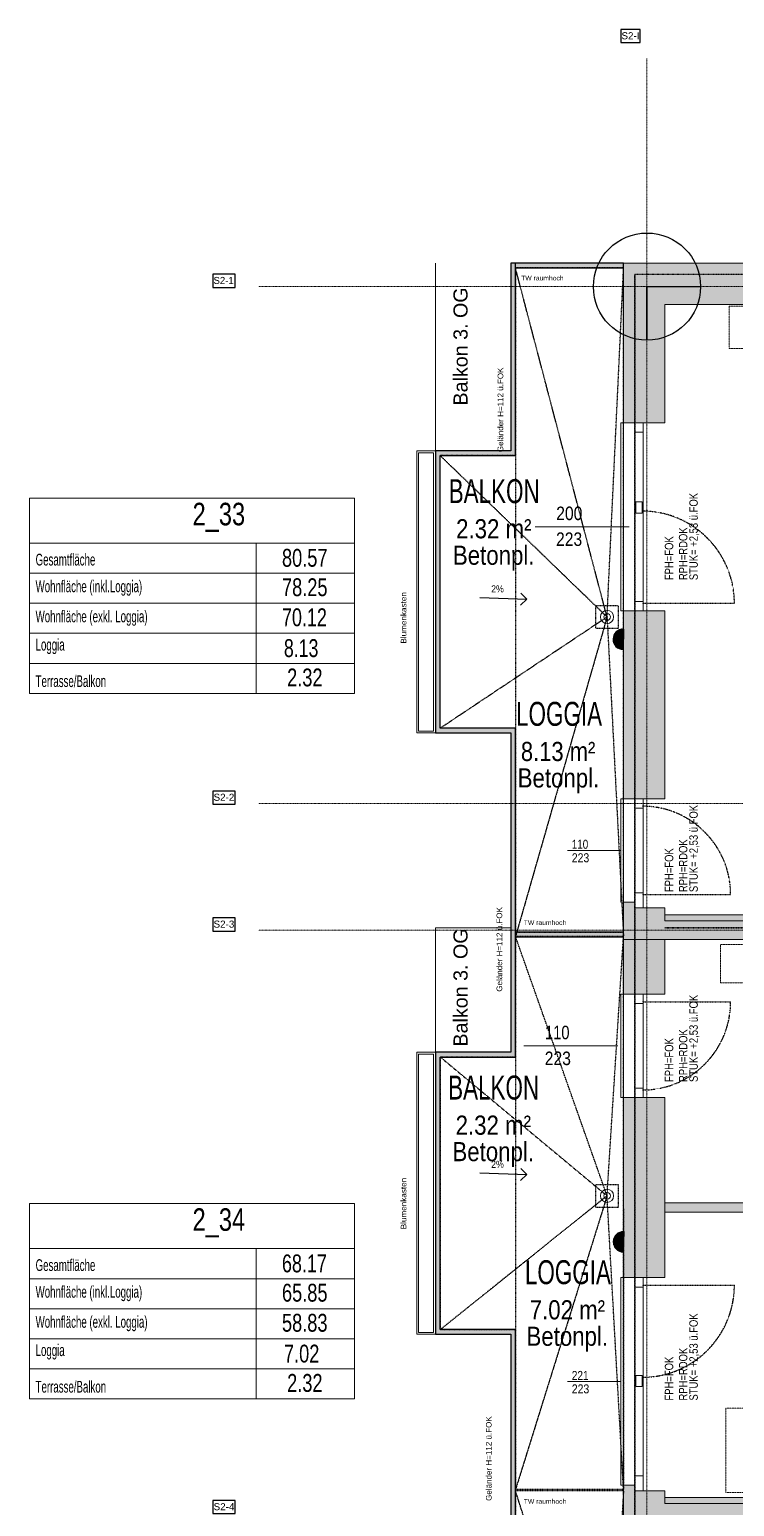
# Model space of a CAD drawing. Header units: millimetres. Extents: x -6934 to 80071, y -6018 to 26687.
# Drawn here: x -6320 to 1181, y 10968 to 26686 of the extents above; entities that cross this region are included whole.
import ezdxf
from ezdxf.enums import TextEntityAlignment as Align

# ---------------------------------------------------------------- set-up
doc = ezdxf.new("R2010")
doc.units = ezdxf.units.MM
for name, pattern in [('ALL_S18', [0.1, 0, -0.1]), ('AUSGEZOGEN', [0]), ('PUNKT2_S9', [0.35, 0.15, -0.1, 0, -0.1]), ('STRICHLINIE_S4', [0.33, 0.25, -0.08]), ('STRICHPUNKT2_S5', [0.48, 0.35, -0.13]), ('VERDECKT2_S2', [0.18, 0.1, -0.08])]:
    doc.linetypes.add(name, pattern=pattern)
for name, color, linetype, lineweight in [('Achsen', 30, 'STRICHPUNKT2_S5', 20), ('Allgemein01', 7, 'AUSGEZOGEN', 13), ('Balkon', 7, 'AUSGEZOGEN', 13), ('Beschriftung Fenster-Tür', 7, 'AUSGEZOGEN', 13), ('Bodenfläche', 7, 'AUSGEZOGEN', 13), ('Decke', 7, 'AUSGEZOGEN', 25), ('Dämmung', 7, 'AUSGEZOGEN', 13), ('Entwässerung', 7, 'AUSGEZOGEN', 13), ('Geländer_ Handlauf', 7, 'AUSGEZOGEN', 13), ('Parapethöhe 1_100', 7, 'AUSGEZOGEN', 13), ('Parapethöhe 1_50', 7, 'AUSGEZOGEN', 13), ('Raum-Beschriftung', 7, 'AUSGEZOGEN', 13), ('Raum-Top-Beschriftung', 7, 'AUSGEZOGEN', 13), ('Text 1_50', 7, 'AUSGEZOGEN', 13), ('Wand Beton tragend', 253, 'AUSGEZOGEN', 35), ('Wand Trockenbau', 7, 'AUSGEZOGEN', 13)]:
    doc.layers.add(name, color=color, linetype=linetype, lineweight=lineweight)
doc.layers.add('E_Beleuchtungstyp', color=32, linetype='Continuous', true_color=0xd05d0b)
doc.layers.add('ET_LEGENDE - Wohnung$0$810_AV_LE____T', color=30, linetype='Continuous', true_color=0xff870f)
doc.layers.add('Feuerwehr', color=1, linetype='ALL_S18')
doc.layers.add('Möblierung AG', color=8, linetype='AUSGEZOGEN')
doc.styles.add('ARIAL', font='arial.ttf')
doc.styles.add('ET_LEGENDE - Wohnung$0$ROMANS', font='romans.shx', dxfattribs={"width": 0.6})

# ---------------------------------------------------------------- blocks, each defined once
blk = doc.blocks.new('*U113')
h = blk.add_hatch()
h.set_pattern_fill('ANSI31', color=256, scale=5, style=0)
edge = h.paths.add_edge_path()
edge.add_arc((0, 0), 181, 0, 180)
edge.add_line((-181, 0), (181, 0))
at = {"color": 7}
for p, q in [((0, 181), (-181, 0)), ((181, 0), (-181, 0)), ((0, 181), (181, 0))]:
    blk.add_line(p, q, dxfattribs=at)
blk.add_line((0, 0), (0, 0))
blk.add_arc((0, 0), 181, 0, 180, dxfattribs=at)
at = {"style": 'ET_LEGENDE - Wohnung$0$ROMANS', "width": 0.6, "flags": 1}
for tag, p in [('RAUMBUCHNUMMER', (1420, 2381)), ('ANLAGE', (1420, 2231))]:
    blk.add_attdef(tag, text='', height=100, dxfattribs=at).set_placement(p, align=Align.MIDDLE)
for tag, p in [('TEILANLAGE_NR', (1420, 2081)), ('KOMPONENTE', (1420, 1931)), ('KOMPONENTE_NR', (1420, 1781)), ('BEZEICHNUNG', (1420, 1631)), ('HERSTELLER', (1420, 1331)), ('TYP', (1420, 1481)), ('LEISTUNG_MAX', (1420, 1031)), ('MODEL', (1420, 1181)), ('SPEZIFISCH_1', (1420, 881)), ('SPEZIFISCH_2', (1420, 731)), ('SPEZIFISCH_3', (1420, 581)), ('SPEZIFISCH_4', (1420, 431)), ('SPEZIFISCH_5', (1420, 281)), ('GEWERKE_CODE', (1420, 131)), ('LV_POS', (1420, -19)), ('ZAEHLER', (1420, -169)), ('PLATZHALTER_1', (1420, -319)), ('PLATZHALTER_2', (1420, -469)), ('PLATZHALTER_3', (1420, -619)), ('JOBLISTE_VDMA', (1420, -769)), ('ET_SPEZIFISCH_1', (1420, -919)), ('ET_SPEZIFISCH_2', (1420, -1069)), ('ET_SPEZIFISCH_3', (1420, -1219)), ('ET_SPEZIFISCH_4', (1420, -1369)), ('ET_SPEZIFISCH_5', (1420, -1519)), ('ET_SPEZIFISCH_6', (1420, -1669)), ('ET_SPEZIFISCH_7', (1420, -1819))]:
    blk.add_attdef(tag, text='', height=100, dxfattribs=at).set_placement(p, align=Align.MIDDLE_CENTER)
at = {"layer": 'ET_LEGENDE - Wohnung$0$810_AV_LE____T', "style": 'ET_LEGENDE - Wohnung$0$ROMANS', "width": 0.6}
blk.add_attdef('NAME', text='', height=100, dxfattribs=at).set_placement((0, 181), align=Align.BOTTOM_CENTER)
blk = doc.blocks.new('*U91')
h = blk.add_hatch()
h.set_pattern_fill('ANSI31', color=256, scale=5, style=0)
edge = h.paths.add_edge_path()
edge.add_arc((0, 0), 181, 0, 180)
edge.add_line((-181, 0), (181, 0))
at = {"color": 7}
for p, q in [((0, 181), (-181, 0)), ((181, 0), (-181, 0)), ((0, 181), (181, 0))]:
    blk.add_line(p, q, dxfattribs=at)
blk.add_line((0, 0), (0, 0))
blk.add_arc((0, 0), 181, 0, 180, dxfattribs=at)
at = {"style": 'ET_LEGENDE - Wohnung$0$ROMANS', "width": 0.6, "flags": 1}
for tag, p in [('RAUMBUCHNUMMER', (1420, 2381)), ('ANLAGE', (1420, 2231))]:
    blk.add_attdef(tag, text='', height=100, dxfattribs=at).set_placement(p, align=Align.MIDDLE)
for tag, p in [('TEILANLAGE_NR', (1420, 2081)), ('KOMPONENTE', (1420, 1931)), ('KOMPONENTE_NR', (1420, 1781)), ('BEZEICHNUNG', (1420, 1631)), ('HERSTELLER', (1420, 1331)), ('TYP', (1420, 1481)), ('LEISTUNG_MAX', (1420, 1031)), ('MODEL', (1420, 1181)), ('SPEZIFISCH_1', (1420, 881)), ('SPEZIFISCH_2', (1420, 731)), ('SPEZIFISCH_3', (1420, 581)), ('SPEZIFISCH_4', (1420, 431)), ('SPEZIFISCH_5', (1420, 281)), ('GEWERKE_CODE', (1420, 131)), ('LV_POS', (1420, -19)), ('ZAEHLER', (1420, -169)), ('PLATZHALTER_1', (1420, -319)), ('PLATZHALTER_2', (1420, -469)), ('PLATZHALTER_3', (1420, -619)), ('JOBLISTE_VDMA', (1420, -769)), ('ET_SPEZIFISCH_1', (1420, -919)), ('ET_SPEZIFISCH_2', (1420, -1069)), ('ET_SPEZIFISCH_3', (1420, -1219)), ('ET_SPEZIFISCH_4', (1420, -1369)), ('ET_SPEZIFISCH_5', (1420, -1519)), ('ET_SPEZIFISCH_6', (1420, -1669)), ('ET_SPEZIFISCH_7', (1420, -1819))]:
    blk.add_attdef(tag, text='', height=100, dxfattribs=at).set_placement(p, align=Align.MIDDLE_CENTER)
at = {"layer": 'ET_LEGENDE - Wohnung$0$810_AV_LE____T', "style": 'ET_LEGENDE - Wohnung$0$ROMANS', "width": 0.6}
blk.add_attdef('NAME', text='', height=100, dxfattribs=at).set_placement((0, 181), align=Align.BOTTOM_CENTER)

msp = doc.modelspace()

# ---------------------------------------------------------------- hatches: boundary and pattern name
at = {"layer": 'Geländer_ Handlauf', "linetype": 'AUSGEZOGEN', "lineweight": 13, "transparency": 33554687}
for color, points in [(255, [(-1200, 24200), (-1200, 22200), (-1150, 22200), (-1150, 24200)]), (250, [(0, 24200), (-1150, 24200), (-1150, 24150), (0, 24150)]), (255, [(-1200, 22201), (-2000, 22201), (-2000, 22151), (-1150, 22151), (-1150, 22200), (-1200, 22200)]), (255, [(-2000, 22151), (-2000, 19250), (-1950, 19250), (-1950, 22151)]), (255, [(-2000, 19200), (-1200, 19200), (-1200, 19250), (-2000, 19250)]), (255, [(-1200, 19250), (-1200, 15801), (-1150, 15801), (-1150, 19250)]), (250, [(0, 17080), (-1150, 17080), (-1150, 17030), (0, 17030)]), (255, [(-2000, 15801), (-2000, 12850), (-1950, 12850), (-1950, 15801)]), (255, [(-1150, 15801), (-1950, 15801), (-1950, 15751), (-1150, 15751)]), (255, [(-2000, 12800), (-1200, 12800), (-1200, 12850), (-2000, 12850)]), (255, [(-1200, 12850), (-1200, 9400), (-1150, 9400), (-1150, 12850)])]:
    msp.add_hatch(color=color, dxfattribs=at).paths.add_polyline_path(points)
at = {"layer": 'Wand Beton tragend', "linetype": 'AUSGEZOGEN', "lineweight": 13, "true_color": 0xe92222, "transparency": 33554687}
h = msp.add_hatch(color=22, dxfattribs=at)
h.paths.add_polyline_path([(0, 23760), (4125, 23760), (4125, 24200), (0, 24200)])
h.paths.add_polyline_path([(5225, 23760), (9270, 23760), (9270, 24200), (5225, 24200)])
h.paths.add_polyline_path([(11850, 24080), (11850, 23760), (12270, 23760), (12270, 24200), (11270, 24200), (11270, 23760), (11650, 23760), (11650, 24080)])
h.paths.add_polyline_path([(14660, 24200), (13880, 24200), (13880, 23760), (14660, 23760)])
h = msp.add_hatch(color=22, dxfattribs=at)
h.paths.add_polyline_path([(440, 18500), (440, 20500), (0, 20500), (0, 18500)])
h.paths.add_polyline_path([(0, 22500), (440, 22500), (440, 23760), (0, 23760)])
at = {"layer": 'Wand Beton tragend', "linetype": 'AUSGEZOGEN', "lineweight": 13, "transparency": 33554687}
for color, points in [(202, [(120, 17000), (120, 17400), (0, 17400), (0, 17000)]), (94, [(440, 17000), (440, 17340), (120, 17340), (120, 17000)]), (94, [(440, 17000), (5385, 17000), (5385, 17200), (440, 17200)]), (202, [(120, 10693), (120, 11193), (0, 11193), (0, 10693)]), (94, [(440, 10753), (440, 11133), (120, 11133), (120, 10753)]), (94, [(440, 10800), (11650, 10800), (11650, 11000), (440, 11000)])]:
    msp.add_hatch(color=color, dxfattribs=at).paths.add_polyline_path(points)
at = {"layer": 'Wand Beton tragend', "linetype": 'AUSGEZOGEN', "lineweight": 13, "true_color": 0xe92222, "transparency": 33554687}
h = msp.add_hatch(color=22, dxfattribs=at)
h.paths.add_polyline_path([(440, 13403), (440, 15320), (0, 15320), (0, 13403)])
h.paths.add_polyline_path([(0, 17000), (0, 16420), (440, 16420), (440, 17000)])
at = {"layer": 'Wand Trockenbau', "linetype": 'AUSGEZOGEN', "lineweight": 13, "transparency": 33554687}
msp.add_hatch(color=30, dxfattribs=at).paths.add_polyline_path([(440, 17200), (5285, 17200), (5285, 17265), (440, 17265)])
h = msp.add_hatch(color=30, dxfattribs=at)
h.paths.add_polyline_path([(3685, 14200), (440, 14200), (440, 14100), (3685, 14100)])
h.paths.add_polyline_path([(5285, 14200), (4585, 14200), (4585, 14100), (5485, 14100), (5485, 14120), (5285, 14120)])
h = msp.add_hatch(color=30, dxfattribs=at)
h.paths.add_polyline_path([(440, 11000), (9885, 11000), (9885, 11065), (440, 11065)])
h.paths.add_polyline_path([(9985, 11065), (9985, 11000), (11650, 11000), (11650, 11065)])

# ---------------------------------------------------------------- linework, layer by layer
msp.add_lwpolyline([(250, 23950), (250, 23380), (250, 23950), (821, 23950)])
msp.add_circle((250, 23950), 570)
at = {"layer": 'Achsen', "color": 8, "linetype": 'PUNKT2_S9', "lineweight": 13, "transparency": 33554687}
for p, q in [((250, 26379), (250, -2519)), ((-3882, 23950), (49404, 23950)), ((-3882, 18450), (49404, 18450)), ((-3882, 17100), (48804, 17100))]:
    msp.add_line(p, q, dxfattribs=at)
at = {"layer": 'Achsen', "color": 8, "linetype": 'AUSGEZOGEN', "lineweight": -3, "transparency": 33554687}
for points in [[(-29, 26546), (179, 26546), (179, 26686), (-29, 26686), (-29, 26546)], [(-4369, 23942), (-4132, 23942), (-4132, 24082), (-4369, 24082), (-4369, 23942)], [(-4369, 18442), (-4132, 18442), (-4132, 18582), (-4369, 18582), (-4369, 18442)], [(-4369, 17092), (-4132, 17092), (-4132, 17232), (-4369, 17232), (-4369, 17092)], [(-4369, 10892), (-4131, 10892), (-4131, 11032), (-4369, 11032), (-4369, 10892)]]:
    msp.add_lwpolyline(points, dxfattribs=at)
at = {"layer": 'Allgemein01', "color": 252, "linetype": 'AUSGEZOGEN', "lineweight": 5, "transparency": 33554687}
for p, q in [((-2000, 24200), (-2000, 22201)), ((-2000, 15801), (-2000, 17125)), ((-2000, 17125), (-1200, 17125))]:
    msp.add_line(p, q, dxfattribs=at)
at = {"layer": 'Allgemein01', "color": 7, "linetype": 'AUSGEZOGEN', "lineweight": 5, "transparency": 33554687}
for points in [[(-2200, 22201), (-2000, 22201), (-2000, 19200), (-2200, 19200), (-2200, 22201)], [(-2180, 22181), (-2020, 22181), (-2020, 19220), (-2180, 19220), (-2180, 22181)], [(-2200, 15801), (-2000, 15801), (-2000, 12800), (-2200, 12800), (-2200, 15801)], [(-2180, 15781), (-2020, 15781), (-2020, 12820), (-2180, 12820), (-2180, 15781)]]:
    msp.add_lwpolyline(points, dxfattribs=at)
at = {"layer": 'Balkon', "color": 7, "linetype": 'VERDECKT2_S2', "lineweight": -3, "transparency": 33554687}
for p, q in [((-1150, 24150), (-1150, 22151)), ((-1150, 24150), (1, 24150)), ((-175, 20434), (-1150, 24150)), ((-175, 20434), (1, 24150)), ((1, 21250), (1, 24150)), ((120, 120), (120, 24080)), ((-1150, 22151), (-1950, 22151)), ((-1950, 19250), (-1950, 22151)), ((-175, 20434), (-1950, 22151)), ((0, 17034), (1, 21250)), ((-175, 20434), (-1950, 19250)), ((-175, 20434), (-1149, 17034)), ((-295, 20311), (-295, 20556)), ((-295, 20556), (-55, 20556)), ((-175, 20434), (0, 17034)), ((-55, 20556), (-55, 20311)), ((-55, 20311), (-295, 20311)), ((-1149, 19250), (-1950, 19250)), ((-1149, 17034), (-1149, 19250)), ((-1149, 17034), (-1150, 15751)), ((0, 17034), (-1149, 17034)), ((-175, 14274), (-1149, 17034)), ((-175, 14274), (0, 17034)), ((1, 14136), (0, 17034)), ((-1150, 15751), (-1950, 15751)), ((-1950, 15751), (-1949, 12850)), ((-1950, 15751), (-175, 14274)), ((-295, 14151), (-295, 14396)), ((-295, 14396), (-55, 14396)), ((-55, 14396), (-55, 14151)), ((-175, 14274), (-1949, 12850)), ((-175, 14274), (-1149, 11149)), ((-55, 14151), (-295, 14151)), ((0, 11149), (-175, 14274)), ((1, 14136), (0, 11149)), ((1, 14136), (1, 14136)), ((-1949, 12850), (-1149, 12850)), ((-1149, 11149), (-1149, 12850)), ((-1149, 11134), (-1150, 9351)), ((0, 11149), (-1149, 11149)), ((1, 11134), (-1149, 11134)), ((-175, 8075), (-1149, 11134)), ((0, 11134), (-175, 8075)), ((0, 10874), (0, 11134))]:
    msp.add_line(p, q, dxfattribs=at)
at = {"layer": 'Balkon', "color": 7, "linetype": 'AUSGEZOGEN', "lineweight": -3, "transparency": 33554687}
for p, q in [((-1530, 20641), (-1030, 20623)), ((-1530, 14517), (-1030, 14499))]:
    msp.add_line(p, q, dxfattribs=at)
for points in [[(-1095, 20561), (-1030, 20623), (-1093, 20688)], [(-1095, 14437), (-1030, 14499), (-1093, 14564)]]:
    msp.add_lwpolyline(points, dxfattribs=at)
at = {"layer": 'Beschriftung Fenster-Tür', "color": 7, "linetype": 'AUSGEZOGEN', "lineweight": 9, "transparency": 33554687}
for p, q in [((60, 21395), (-940, 21395)), ((-60, 15870), (-1060, 15870))]:
    msp.add_line(p, q, dxfattribs=at)
at = {"layer": 'Beschriftung Fenster-Tür', "color": 7, "linetype": 'AUSGEZOGEN', "lineweight": 5, "transparency": 33554687}
for p, q in [((-30, 17950), (-595, 17950)), ((-30, 12298), (-595, 12298))]:
    msp.add_line(p, q, dxfattribs=at)
at = {"layer": 'Decke', "color": 7, "linetype": 'VERDECKT2_S2', "lineweight": -3, "transparency": 33554687}
for p, q in [((-1150, 24150), (-1150, 22151)), ((0, 24150), (-1150, 24150)), ((0, 17080), (0, 24150)), ((14980, 24080), (120, 24080)), ((120, 24080), (120, 120)), ((-1150, 22151), (-1149, 19250)), ((-1149, 19250), (-1150, 19250)), ((-1150, 19250), (-1150, 17080)), ((-1150, 17080), (0, 17080)), ((-1150, 17030), (-1150, 12850)), ((0, 17030), (-1150, 17030)), ((0, 10925), (0, 17030)), ((-1150, 12850), (-1149, 10924))]:
    msp.add_line(p, q, dxfattribs=at)
at = {"layer": 'Dämmung', "color": 7, "linetype": 'AUSGEZOGEN', "lineweight": 9, "transparency": 33554687}
for p, q in [((0, 22500), (0, 20500)), ((0, 18500), (0, 17400)), ((0, 16420), (0, 15320)), ((0, 13403), (0, 11193))]:
    msp.add_line(p, q, dxfattribs=at)
at = {"layer": 'Entwässerung', "color": 7, "linetype": 'AUSGEZOGEN', "lineweight": 9, "transparency": 33554687}
for centre, radius in [((-175, 20434), 70), ((-175, 20434), 35), ((-175, 14274), 70), ((-175, 14274), 35)]:
    msp.add_circle(centre, radius, dxfattribs=at)
at = {"layer": 'Feuerwehr', "color": 31, "linetype": 'VERDECKT2_S2', "lineweight": 35, "transparency": 33554687}
msp.add_line((11755, 17126), (439, 17126), dxfattribs=at)
at = {"layer": 'Geländer_ Handlauf', "color": 7, "linetype": 'AUSGEZOGEN', "lineweight": -3, "transparency": 33554687}
for p, q in [((-1200, 24200), (-1200, 22201)), ((0, 24200), (-1200, 24200)), ((-1150, 22151), (-1150, 24200)), ((-1150, 24150), (0, 24150)), ((0, 24150), (0, 24200)), ((-2000, 22201), (-2000, 19200)), ((-1200, 22201), (-2000, 22201)), ((-1950, 19250), (-1950, 22151)), ((-1950, 22151), (-1150, 22151)), ((-2000, 19200), (-1200, 19200)), ((-1150, 19250), (-1950, 19250)), ((-1200, 19200), (-1200, 15801)), ((-1150, 15751), (-1150, 19250)), ((0, 17080), (-1150, 17080)), ((-1150, 17030), (0, 17030)), ((0, 17030), (0, 17080)), ((-2000, 15801), (-2000, 12800)), ((-1200, 15801), (-2000, 15801)), ((-1950, 15751), (-1150, 15751)), ((-1950, 12850), (-1950, 15751)), ((-2000, 12800), (-1200, 12800)), ((-1150, 12850), (-1950, 12850)), ((-1200, 12800), (-1200, 9401)), ((-1150, 9351), (-1150, 12850))]:
    msp.add_line(p, q, dxfattribs=at)
at = {"layer": 'Möblierung AG', "color": 8, "linetype": 'STRICHLINIE_S4', "lineweight": 9, "transparency": 33554687}
for p, q in [((2424, 23740), (1124, 23740)), ((1124, 23290), (1124, 23740)), ((2424, 23290), (1124, 23290)), ((1031, 16540), (1031, 16950)), ((1031, 16950), (1447, 16950)), ((1447, 16540), (1031, 16540)), ((1090, 11115), (1090, 12015)), ((1090, 12015), (2940, 12015)), ((2940, 11115), (1090, 11115))]:
    msp.add_line(p, q, dxfattribs=at)
at = {"layer": 'Raum-Top-Beschriftung', "color": 251, "linetype": 'AUSGEZOGEN', "lineweight": 9, "transparency": 33554687}
for p, q in [((-6320, 21700), (-2863, 21700)), ((-6320, 19620), (-6320, 21700)), ((-2863, 21700), (-2863, 19620)), ((-6320, 21220), (-2863, 21220)), ((-3907, 21220), (-3907, 19620)), ((-6320, 20900), (-2863, 20900)), ((-6320, 20580), (-2863, 20580)), ((-6320, 20260), (-2863, 20260)), ((-6320, 19940), (-2863, 19940)), ((-6320, 19620), (-2863, 19620)), ((-6320, 14192), (-2863, 14192)), ((-6320, 12112), (-6320, 14192)), ((-2863, 14192), (-2863, 12112)), ((-6320, 13712), (-2863, 13712)), ((-3907, 13712), (-3907, 12112)), ((-6320, 13392), (-2863, 13392)), ((-6320, 13072), (-2863, 13072)), ((-6320, 12752), (-2863, 12752)), ((-6320, 12432), (-2863, 12432)), ((-6320, 12112), (-2863, 12112))]:
    msp.add_line(p, q, dxfattribs=at)
at = {"layer": 'Wand Beton tragend', "color": 7, "linetype": 'AUSGEZOGEN', "lineweight": 18, "transparency": 33554687}
for p, q in [((0, 24200), (0, 22500)), ((4125, 24200), (0, 24200)), ((440, 22500), (440, 23760)), ((440, 23760), (4125, 23760)), ((440, 22500), (0, 22500)), ((0, 20500), (440, 20500)), ((0, 20500), (0, 18500)), ((440, 18500), (440, 20500)), ((0, 18500), (440, 18500)), ((0, 17400), (120, 17400)), ((0, 17400), (0, 16420)), ((120, 17400), (120, 17000)), ((120, 17340), (440, 17340)), ((440, 17200), (440, 17340)), ((5285, 17200), (440, 17200)), ((5285, 17000), (0, 17000)), ((440, 16420), (440, 17000)), ((440, 16420), (0, 16420)), ((0, 15320), (440, 15320)), ((0, 15320), (0, 13403)), ((440, 13403), (440, 15320)), ((0, 13403), (440, 13403)), ((0, 11193), (120, 11193)), ((0, 11193), (0, 10693)), ((120, 10693), (120, 11193)), ((120, 11133), (440, 11133)), ((440, 11000), (440, 11133)), ((11650, 11000), (440, 11000))]:
    msp.add_line(p, q, dxfattribs=at)
at = {"layer": 'Wand Beton tragend', "color": 5, "linetype": 'PUNKT2_S9', "lineweight": 18, "transparency": 33554687}
for p, q in [((120, 22500), (120, 20500)), ((210, 22500), (120, 22500)), ((210, 20500), (210, 22500)), ((120, 20500), (210, 20500)), ((120, 18500), (120, 17340)), ((210, 18500), (120, 18500)), ((210, 17340), (210, 18500)), ((120, 17340), (210, 17340)), ((120, 16420), (120, 15320)), ((210, 16420), (120, 16420)), ((210, 15320), (210, 16420)), ((120, 15320), (210, 15320)), ((120, 13403), (120, 11133)), ((210, 13403), (120, 13403)), ((210, 11133), (210, 13403)), ((120, 11133), (210, 11133))]:
    msp.add_line(p, q, dxfattribs=at)
at = {"layer": 'Wand Beton tragend', "color": 7, "linetype": 'VERDECKT2_S2', "lineweight": -3, "transparency": 33554687}
for p, q in [((200, 20580), (1180, 20580)), ((200, 17480), (1140, 17480)), ((200, 16340), (1140, 16340)), ((200, 13323), (1180, 13323))]:
    msp.add_line(p, q, dxfattribs=at)
at = {"layer": 'Wand Beton tragend', "color": 7, "linetype": 'AUSGEZOGEN', "lineweight": 13, "transparency": 33554687}
for points in [[(210, 22500), (-30, 22500), (-30, 20500), (210, 20500)], [(120, 20500), (120, 22500)], [(210, 20500), (210, 22500)], [(210, 22400), (120, 22400)], [(200, 21540), (130, 21540), (130, 21660), (200, 21660)], [(200, 21540), (200, 21660)], [(120, 20600), (210, 20600)], [(210, 18500), (-30, 18500), (-30, 17400), (120, 17400)], [(120, 18500), (120, 17340), (210, 17340), (210, 18500)], [(120, 18400), (210, 18400)], [(120, 17500), (210, 17500)], [(210, 15320), (-30, 15320), (-30, 16420), (210, 16420)], [(120, 16420), (120, 15320)], [(210, 16420), (210, 15320)], [(120, 16320), (210, 16320)], [(120, 15420), (210, 15420)], [(120, 11193), (-30, 11193), (-30, 13403), (210, 13403)], [(210, 13403), (210, 11133), (120, 11133), (120, 13403)], [(210, 13303), (120, 13303)], [(200, 12243), (200, 12363), (130, 12363), (130, 12243), (200, 12243)], [(120, 11293), (210, 11293)]]:
    msp.add_lwpolyline(points, dxfattribs=at)
at = {"layer": 'Wand Beton tragend', "color": 7, "linetype": 'VERDECKT2_S2', "lineweight": -3, "transparency": 33554687}
for centre, radius, start, end in [((200, 20580), 980, 0, 90), ((200, 17480), 940, 0, 90), ((200, 16340), 940, 270, 0), ((200, 13323), 980, 270, 0)]:
    msp.add_arc(centre, radius, start, end, dxfattribs=at)
at = {"layer": 'Wand Trockenbau', "color": 7, "linetype": 'AUSGEZOGEN', "lineweight": 18, "transparency": 33554687}
for p, q in [((5285, 17265), (440, 17265)), ((440, 17265), (440, 17200)), ((440, 17200), (5285, 17200)), ((9885, 11065), (440, 11065)), ((440, 11065), (440, 11000)), ((440, 11000), (9885, 11000))]:
    msp.add_line(p, q, dxfattribs=at)
at = {"layer": 'Wand Trockenbau', "color": 7, "linetype": 'AUSGEZOGEN', "lineweight": 13, "transparency": 33554687}
for p, q in [((3685, 14200), (440, 14200)), ((440, 14200), (440, 14100)), ((440, 14100), (3685, 14100))]:
    msp.add_line(p, q, dxfattribs=at)

# ---------------------------------------------------------------- block references
at = {"layer": 'E_Beleuchtungstyp', "color": 42, "true_color": 0xdd8622, "xscale": 0.6, "yscale": 0.6, "zscale": 0.6, "rotation": 88.81800176237883}
for name, p in [('*U91', (-2, 20196)), ('*U113', (0, 13784))]:
    msp.add_blockref(name, p, dxfattribs=at)

# ---------------------------------------------------------------- texts
at = {"layer": 'Achsen', "color": 8, "linetype": 'AUSGEZOGEN', "lineweight": -3, "transparency": 33554687, "char_height": 75, "attachment_point": 7, "rotation": 0.0019, "style": 'ARIAL'}
for s, insert, width in [('\\W0.99;S2-I', (-21, 26581), 229.44), ('\\W0.97;S2-1', (-4362, 23977), 257.67), ('\\W1.00;S2-2', (-4362, 18477), 258.63), ('\\W1.00;S2-3', (-4362, 17127), 258.63), ('\\W1.00;S2-4', (-4361, 10927), 258.62)]:
    msp.add_mtext(s, dxfattribs=dict(at, insert=insert, width=width))
at = {"layer": 'Balkon', "color": 7, "linetype": 'AUSGEZOGEN', "lineweight": -3, "transparency": 33554687, "char_height": 75, "width": 169.83, "attachment_point": 7, "rotation": 0.0002, "style": 'ARIAL'}
for insert in [(-1408, 20695), (-1408, 14571)]:
    msp.add_mtext('\\W0.89;2%', dxfattribs=dict(at, insert=insert))
at = {"layer": 'Beschriftung Fenster-Tür', "color": 7, "linetype": 'AUSGEZOGEN', "lineweight": -3, "transparency": 33554687, "attachment_point": 7, "style": 'ARIAL'}
for s, insert, char_height, width, rotation in [('\\W0.83;200', (-716, 21463), 144, 339.27, 360), ('\\W0.83;223', (-718, 21188), 144, 339.28, 360), ('\\W0.83;223', (-550, 17822), 96, 226.18, 0.0193), ('\\W0.78;110', (-550, 17966), 96, 223.73, 0.0193), ('\\W0.78;110', (-836, 15938), 144, 335.59, 360), ('\\W0.83;223', (-838, 15663), 144, 339.26, 360), ('\\W0.80;221', (-550, 12314), 96, 224.91, 0.0193), ('\\W0.83;223', (-550, 12170), 96, 226.18, 0.0193)]:
    msp.add_mtext(s, dxfattribs=dict(at, insert=insert, char_height=char_height, width=width, rotation=rotation))
at = {"layer": 'Bodenfläche', "color": 8, "linetype": 'AUSGEZOGEN', "lineweight": 13, "transparency": 33554687, "char_height": 204, "attachment_point": 7, "rotation": 360, "style": 'ARIAL'}
for insert, width in [((-1815, 20928), 956.08), ((-1126, 18558), 956.06), ((-1820, 14581), 956.07), ((-1032, 12616), 956.06)]:
    msp.add_mtext('\\W0.83;Betonpl.', dxfattribs=dict(at, insert=insert, width=width))
at = {"layer": 'Parapethöhe 1_100', "color": 7, "linetype": 'AUSGEZOGEN', "lineweight": -3, "transparency": 33554687, "attachment_point": 7, "style": 'ARIAL'}
for s, insert, char_height, width, rotation in [('\\W1.03;TW raumhoch', (-1089, 24015), 50, 476.16, 0.0006), ('\\W0.80;FPH=FOK', (531, 20826), 90, 502.74, 90.0042), ('\\W0.80;FPH=FOK', (531, 17506), 90, 502.74, 90.0042), ('\\W1.03;TW raumhoch', (-1061, 17156), 50, 476.16, 0.0006), ('\\W0.80;FPH=FOK', (531, 15485), 90, 502.74, 90.0042), ('\\W0.80;FPH=FOK', (531, 12095), 90, 502.74, 90.0042), ('\\W1.03;TW raumhoch', (-1061, 10996), 50, 476.16, 0.0006)]:
    msp.add_mtext(s, dxfattribs=dict(at, insert=insert, char_height=char_height, width=width, rotation=rotation))
at = {"layer": 'Parapethöhe 1_50', "color": 7, "linetype": 'AUSGEZOGEN', "lineweight": -3, "transparency": 33554687, "char_height": 90, "attachment_point": 7, "rotation": 90.0042, "style": 'ARIAL'}
for s, insert, width in [('\\W0.80;STUK= +2,53 ü.FOK', (807, 20826), 964.03), ('\\W0.80;RPH=RDOK', (681, 20826), 597.81), ('\\W0.80;STUK= +2,53 ü.FOK', (807, 17506), 964.03), ('\\W0.80;RPH=RDOK', (681, 17506), 597.81), ('\\W0.80;STUK= +2,53 ü.FOK', (807, 15485), 964.04), ('\\W0.80;RPH=RDOK', (681, 15485), 597.82), ('\\W0.80;STUK= +2,53 ü.FOK', (807, 12095), 964.03), ('\\W0.80;RPH=RDOK', (681, 12095), 597.81)]:
    msp.add_mtext(s, dxfattribs=dict(at, insert=insert, width=width))
at = {"layer": 'Raum-Beschriftung', "color": 8, "linetype": 'AUSGEZOGEN', "lineweight": 13, "transparency": 33554687, "attachment_point": 7, "rotation": 360, "style": 'ARIAL'}
for s, insert, char_height, width in [('\\W0.67;BALKON', (-1860, 21642), 255, 1048.64), ('\\W0.83;2.32 m²', (-1781, 21268), 204, 889.68), ('\\W0.67;LOGGIA', (-1143, 19272), 255, 995.61), ('\\W0.82;8.13 m²', (-1092, 18898), 204, 888.34), ('\\W0.67;BALKON', (-1866, 15295), 255, 1048.63), ('\\W0.83;2.32 m²', (-1786, 14921), 204, 889.69), ('\\W0.67;LOGGIA', (-1049, 13330), 255, 995.61), ('\\W0.83;7.02 m²', (-998, 12956), 204, 889.69)]:
    msp.add_mtext(s, dxfattribs=dict(at, insert=insert, char_height=char_height, width=width))
at = {"layer": 'Raum-Top-Beschriftung', "color": 8, "linetype": 'AUSGEZOGEN', "lineweight": 13, "transparency": 33554687, "attachment_point": 7, "rotation": 360, "style": 'ARIAL'}
for s, insert, char_height, width in [('\\W0.75;2_33', (-4585, 21340), 240, 648.85), ('\\W0.73;80.57', (-3634, 20966), 190, 559.01), ('\\W0.73;78.25', (-3634, 20653), 190, 559.01), ('\\W0.72;70.12', (-3634, 20333), 190, 557.51), ('\\W0.71;8.13', (-3613, 20005), 190, 448.27), ('\\W0.73;2.32', (-3579, 19693), 190, 450.19), ('\\W0.75;2_34', (-4585, 13832), 240, 648.85), ('\\W0.72;68.17', (-3634, 13457), 190, 557.51), ('\\W0.73;65.85', (-3634, 13145), 190, 559.01), ('\\W0.73;58.83', (-3634, 12825), 190, 559.01), ('\\W0.73;7.02', (-3613, 12497), 190, 450.18), ('\\W0.73;2.32', (-3579, 12185), 190, 450.19)]:
    msp.add_mtext(s, dxfattribs=dict(at, insert=insert, char_height=char_height, width=width))
at = {"layer": 'Raum-Top-Beschriftung', "color": 8, "linetype": 'AUSGEZOGEN', "lineweight": -3, "transparency": 33554687, "char_height": 125, "attachment_point": 7, "rotation": 360, "style": 'ARIAL'}
for s, insert, width in [('\\W0.59;Gesamtfläche', (-6255, 20980), 670.42), ('\\W0.59;Wohnfläche (inkl.Loggia)', (-6255, 20660), 1166.99), ('\\W0.59;Wohnfläche (exkl. Loggia)', (-6255, 20340), 1224.1), ('\\W0.59;Loggia', (-6255, 20039), 345.01), ('\\W0.59;Terrasse/Balkon', (-6255, 19687), 784.59), ('\\W0.59;Gesamtfläche', (-6255, 13472), 670.42), ('\\W0.59;Wohnfläche (inkl.Loggia)', (-6255, 13152), 1166.99), ('\\W0.59;Wohnfläche (exkl. Loggia)', (-6255, 12832), 1224.1), ('\\W0.59;Loggia', (-6255, 12531), 345.01), ('\\W0.59;Terrasse/Balkon', (-6255, 12178), 784.59)]:
    msp.add_mtext(s, dxfattribs=dict(at, insert=insert, width=width))
at = {"layer": 'Text 1_50', "color": 8, "linetype": 'AUSGEZOGEN', "lineweight": -3, "transparency": 33554687, "attachment_point": 7, "style": 'ARIAL'}
for s, insert, char_height, width, rotation in [('\\W1.00;Balkon 3. OG', (-1657, 22684), 150, 1332.77, 90), ('\\W1.02;Geländer H=112 ü.FOK', (-1279, 22188), 60, 937.32, 90.0006), ('\\W1.03;Blumenkasten', (-2309, 20151), 60, 576.37, 90.0006), ('\\W1.02;Geländer H=112 ü.FOK', (-1290, 16446), 60, 937.32, 90.0006), ('\\W1.00;Balkon 3. OG', (-1657, 15862), 150, 1332.77, 90), ('\\W1.03;Blumenkasten', (-2309, 13918), 60, 576.37, 90.0006), ('\\W1.02;Geländer H=112 ü.FOK', (-1403, 11027), 60, 937.31, 90.0006)]:
    msp.add_mtext(s, dxfattribs=dict(at, insert=insert, char_height=char_height, width=width, rotation=rotation))

doc.saveas('drawing.dxf')
